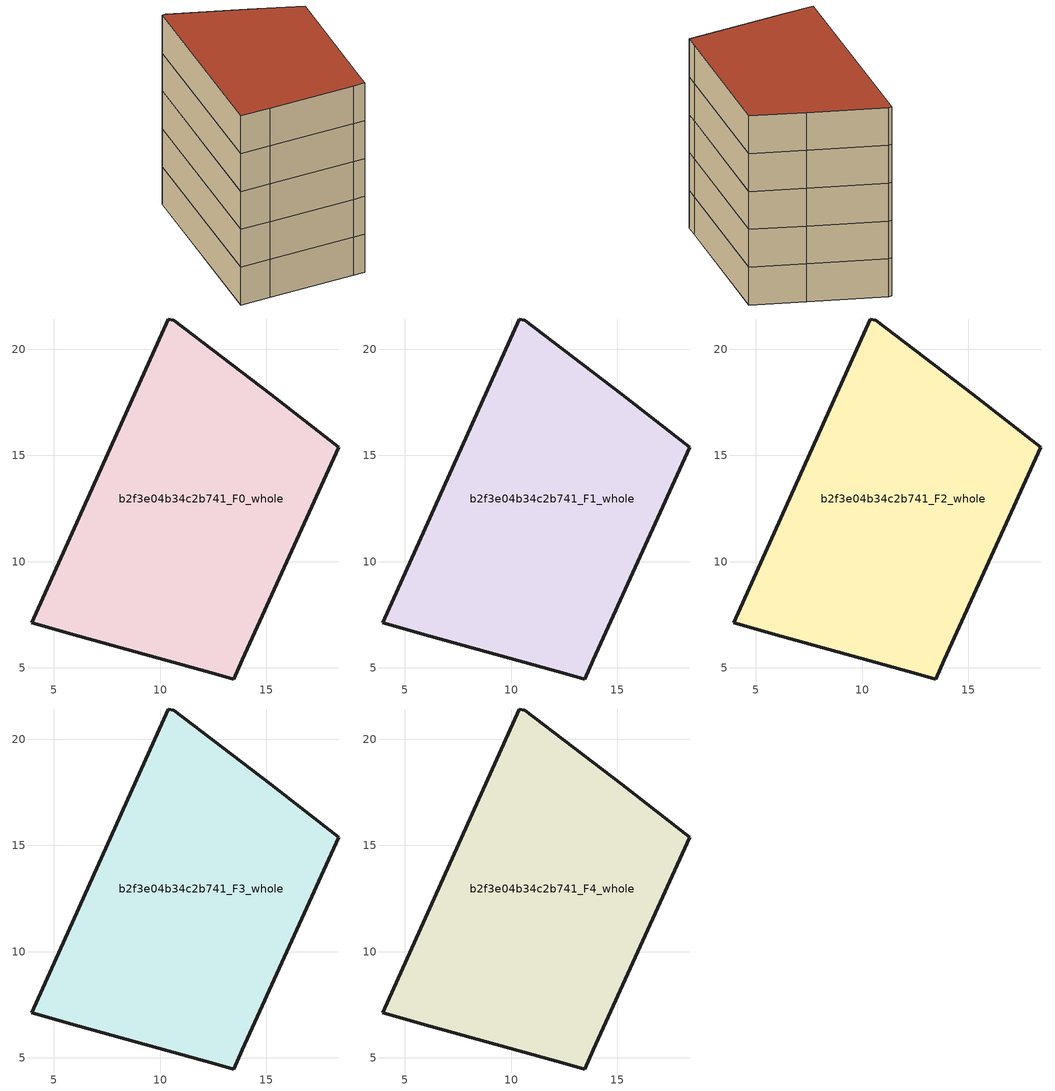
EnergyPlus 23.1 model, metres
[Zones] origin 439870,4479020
b2f3e04b34c2b741_F0_whole
 floor ground (EU_floor_Construction): 15.21,17.88 18.41,15.39 13.88,5.38 13.48,4.47 12.58,4.72 6.2,6.5 3.96,7.13 10.38,21.43 10.64,21.37 z0
 wall outside (EU_wall_Construction): 18.41,15.39 15.21,17.88 10.64,21.37 10.38,21.43 3.96,7.13 6.2,6.5 12.58,4.72 13.48,4.47 13.88,5.38 18.41,15.39 z0:3
b2f3e04b34c2b741_F1_whole
 floor to b2f3e04b34c2b741_F0_whole (EU_floor_Construction): 15.21,17.88 18.41,15.39 13.88,5.38 13.48,4.47 12.58,4.72 6.2,6.5 3.96,7.13 10.38,21.43 10.64,21.37 z3
 wall outside (EU_wall_Construction): 18.41,15.39 15.21,17.88 10.64,21.37 10.38,21.43 3.96,7.13 6.2,6.5 12.58,4.72 13.48,4.47 13.88,5.38 18.41,15.39 z3:6
b2f3e04b34c2b741_F2_whole
 floor to b2f3e04b34c2b741_F1_whole (EU_floor_Construction): 15.21,17.88 18.41,15.39 13.88,5.38 13.48,4.47 12.58,4.72 6.2,6.5 3.96,7.13 10.38,21.43 10.64,21.37 z6
 wall outside (EU_wall_Construction): 18.41,15.39 15.21,17.88 10.64,21.37 10.38,21.43 3.96,7.13 6.2,6.5 12.58,4.72 13.48,4.47 13.88,5.38 18.41,15.39 z6:9
b2f3e04b34c2b741_F3_whole
 floor to b2f3e04b34c2b741_F2_whole (EU_floor_Construction): 15.21,17.88 18.41,15.39 13.88,5.38 13.48,4.47 12.58,4.72 6.2,6.5 3.96,7.13 10.38,21.43 10.64,21.37 z9
 wall outside (EU_wall_Construction): 18.41,15.39 15.21,17.88 10.64,21.37 10.38,21.43 3.96,7.13 6.2,6.5 12.58,4.72 13.48,4.47 13.88,5.38 18.41,15.39 z9:12
b2f3e04b34c2b741_F4_whole
 floor to b2f3e04b34c2b741_F3_whole (EU_floor_Construction): 15.21,17.88 18.41,15.39 13.88,5.38 13.48,4.47 12.58,4.72 6.2,6.5 3.96,7.13 10.38,21.43 10.64,21.37 z12
 wall outside (EU_wall_Construction): 18.41,15.39 15.21,17.88 10.64,21.37 10.38,21.43 3.96,7.13 6.2,6.5 12.58,4.72 13.48,4.47 13.88,5.38 18.41,15.39 z12:15
 roof outside (EU_roof_Construction): 13.88,5.38 18.41,15.39 15.21,17.88 10.64,21.37 10.38,21.43 3.96,7.13 6.2,6.5 12.58,4.72 13.48,4.47 z15
[Building]
EU S2 Campaign: North Axis=0; Terrain=City; Solar Distribution=FullExterior
[Site:Location]
Madrid: Latitude=40.5; Longitude=-3.5; Time Zone=1; Elevation=609
[SizingPeriod:WeatherFileDays]
AnnualSizingPeriod: Begin Month=1; Begin Day of Month=1; End Month=12; End Day of Month=31; Day of Week for Start Day=Monday; Use Weather File Daylight Saving Period=No; Use Weather File Rain and Snow Indicators=No
[MATERIAL]
EU_InternalMass_Material: Roughness=MediumRough; Thickness=0.1; Conductivity=1; Density=1800; Specific Heat=900; Thermal Absorptance=0.9; Solar Absorptance=0.7; Visible Absorptance=0.7
[MATERIAL:NOMASS] Roughness=MediumRough; Thermal Absorptance=0.9; Solar Absorptance=0.7; Visible Absorptance=0.7
Name | Thermal Resistance
EU_wall_NoMass | 0.609216
EU_roof_NoMass | 0.513268
EU_floor_NoMass | 0.568163
[CONSTRUCTION]
EU_wall_Construction: EU_wall_NoMass
EU_roof_Construction: EU_roof_NoMass
EU_floor_Construction: EU_floor_NoMass
EU_InternalMass_Construction: EU_InternalMass_Material
[ZONE] Type=1; Multiplier=1; Ceiling Height=autocalculate; Floor Area=autocalculate; Part of Total Floor Area=Yes
Name | Volume
b2f3e04b34c2b741_F0_whole | 407.868
b2f3e04b34c2b741_F1_whole; b2f3e04b34c2b741_F2_whole; b2f3e04b34c2b741_F3_whole; b2f3e04b34c2b741_F4_whole | 407.867
[INTERNALMASS] Construction=EU_InternalMass_Construction; Surface Area=135.956
Name | Zone or ZoneList
b2f3e04b34c2b741_F0_whole_EU_InternalMass | b2f3e04b34c2b741_F0_whole
b2f3e04b34c2b741_F1_whole_EU_InternalMass | b2f3e04b34c2b741_F1_whole
b2f3e04b34c2b741_F2_whole_EU_InternalMass | b2f3e04b34c2b741_F2_whole
b2f3e04b34c2b741_F3_whole_EU_InternalMass | b2f3e04b34c2b741_F3_whole
b2f3e04b34c2b741_F4_whole_EU_InternalMass | b2f3e04b34c2b741_F4_whole
[OTHEREQUIPMENT] Fuel Type=Electricity; Design Level Calculation Method=Watts/Area; Power per Zone Floor Area=1; Fraction Latent=0; Fraction Radiant=0; Fraction Lost=0; Carbon Dioxide Generation Rate=0; EndUse Subcategory=EU_Step8_InternalGains
Name | Zone or ZoneList or Space or SpaceList | Schedule
EU_Step8_InternalGain_b2f3e04b34c2b741_F0_whole_f000 | b2f3e04b34c2b741_F0_whole | EU_Step8_GainSchedule_b2f3e04b34c2b741_F0_whole_f000
EU_Step8_InternalGain_b2f3e04b34c2b741_F1_whole_f000 | b2f3e04b34c2b741_F1_whole | EU_Step8_GainSchedule_b2f3e04b34c2b741_F1_whole_f000
EU_Step8_InternalGain_b2f3e04b34c2b741_F2_whole_f000 | b2f3e04b34c2b741_F2_whole | EU_Step8_GainSchedule_b2f3e04b34c2b741_F2_whole_f000
EU_Step8_InternalGain_b2f3e04b34c2b741_F3_whole_f000 | b2f3e04b34c2b741_F3_whole | EU_Step8_GainSchedule_b2f3e04b34c2b741_F3_whole_f000
EU_Step8_InternalGain_b2f3e04b34c2b741_F4_whole_f000 | b2f3e04b34c2b741_F4_whole | EU_Step8_GainSchedule_b2f3e04b34c2b741_F4_whole_f000
[ZONEVENTILATION:DESIGNFLOWRATE] Schedule=EU_AlwaysOn; Design Flow Rate Calculation Method=AirChanges/Hour; Air Changes per Hour=0.752966; Ventilation Type=Natural; Fan Pressure Rise=0; Fan Total Efficiency=1; Constant Term Coefficient=1; Temperature Term Coefficient=0; Velocity Term Coefficient=0; Velocity Squared Term Coefficient=0; Minimum Indoor Temperature=-100; Maximum Indoor Temperature=100; Delta Temperature=-100; Minimum Outdoor Temperature=-100; Maximum Outdoor Temperature=100; Maximum Wind Speed=40
Name | Zone or ZoneList or Space or SpaceList
EU_ConstantAir_b2f3e04b34c2b741_F0_whole | b2f3e04b34c2b741_F0_whole
EU_ConstantAir_b2f3e04b34c2b741_F1_whole | b2f3e04b34c2b741_F1_whole
EU_ConstantAir_b2f3e04b34c2b741_F2_whole | b2f3e04b34c2b741_F2_whole
EU_ConstantAir_b2f3e04b34c2b741_F3_whole | b2f3e04b34c2b741_F3_whole
EU_ConstantAir_b2f3e04b34c2b741_F4_whole | b2f3e04b34c2b741_F4_whole
[HVACTEMPLATE:THERMOSTAT] Constant Heating Setpoint=20; Constant Cooling Setpoint=50
EU_HeatOnly_b2f3e04b34c2b741_F0_whole; EU_HeatOnly_b2f3e04b34c2b741_F1_whole; EU_HeatOnly_b2f3e04b34c2b741_F2_whole; EU_HeatOnly_b2f3e04b34c2b741_F3_whole; EU_HeatOnly_b2f3e04b34c2b741_F4_whole
[HVACTEMPLATE:ZONE:IDEALLOADSAIRSYSTEM] System Availability Schedule=EU_AlwaysOn; Maximum Heating Supply Air Temperature=50; Minimum Cooling Supply Air Temperature=13; Maximum Heating Supply Air Humidity Ratio=0.0156; Minimum Cooling Supply Air Humidity Ratio=0.0077; Heating Limit=NoLimit; Cooling Limit=NoLimit; Heating Availability Schedule=EU_AlwaysOn; Cooling Availability Schedule=EU_CoolingOff; Dehumidification Control Type=ConstantSensibleHeatRatio; Cooling Sensible Heat Ratio=0.7; Dehumidification Setpoint=60; Humidification Control Type=None; Humidification Setpoint=30; Outdoor Air Method=None; Outdoor Air Flow Rate per Person=0.00944; Outdoor Air Flow Rate per Zone Floor Area=0; Outdoor Air Flow Rate per Zone=0; Demand Controlled Ventilation Type=None; Outdoor Air Economizer Type=NoEconomizer; Heat Recovery Type=None; Sensible Heat Recovery Effectiveness=0.7; Latent Heat Recovery Effectiveness=0.65
Name | Template Thermostat
b2f3e04b34c2b741_F0_whole | EU_HeatOnly_b2f3e04b34c2b741_F0_whole
b2f3e04b34c2b741_F1_whole | EU_HeatOnly_b2f3e04b34c2b741_F1_whole
b2f3e04b34c2b741_F2_whole | EU_HeatOnly_b2f3e04b34c2b741_F2_whole
b2f3e04b34c2b741_F3_whole | EU_HeatOnly_b2f3e04b34c2b741_F3_whole
b2f3e04b34c2b741_F4_whole | EU_HeatOnly_b2f3e04b34c2b741_F4_whole
[SIZING:ZONE] Zone Cooling Design Supply Air Temperature Input Method=SupplyAirTemperature; Zone Cooling Design Supply Air Temperature=13; Zone Heating Design Supply Air Temperature Input Method=SupplyAirTemperature; Zone Heating Design Supply Air Temperature=50; Zone Cooling Design Supply Air Humidity Ratio=0.008; Zone Heating Design Supply Air Humidity Ratio=0.008; Cooling Design Air Flow Method=DesignDay; Cooling Design Air Flow Rate=0; Cooling Minimum Air Flow per Zone Floor Area=0.000762; Cooling Minimum Air Flow=0; Cooling Minimum Air Flow Fraction=0.2; Heating Design Air Flow Method=DesignDay; Heating Design Air Flow Rate=0; Heating Maximum Air Flow per Zone Floor Area=0.002032; Heating Maximum Air Flow=0.141576; Heating Maximum Air Flow Fraction=0.3; Account for Dedicated Outdoor Air System=No; Dedicated Outdoor Air System Control Strategy=NeutralSupplyAir; Dedicated Outdoor Air Low Setpoint Temperature for Design=autosize; Dedicated Outdoor Air High Setpoint Temperature for Design=autosize; Zone Load Sizing Method=Sensible Load Only No Latent Load; Zone Latent Cooling Design Supply Air Humidity Ratio Input Method=HumidityRatioDifference; Zone Cooling Design Supply Air Humidity Ratio Difference=0.005; Zone Latent Heating Design Supply Air Humidity Ratio Input Method=HumidityRatioDifference; Zone Humidification Design Supply Air Humidity Ratio Difference=0.005
b2f3e04b34c2b741_F0_whole; b2f3e04b34c2b741_F1_whole; b2f3e04b34c2b741_F2_whole; b2f3e04b34c2b741_F3_whole; b2f3e04b34c2b741_F4_whole
[SCHEDULE:CONSTANT]
Name | Hourly Value
EU_AlwaysOn | 1
EU_CoolingOff | 0
[SCHEDULE:FILE] Column Number=1; Rows to Skip at Top=0; Number of Hours of Data=8760; Column Separator=Comma; Interpolate to Timestep=No; Minutes per Item=60; Adjust Schedule for Daylight Savings=Yes
Name | File
EU_Step8_GainSchedule_b2f3e04b34c2b741_F0_whole_f000 | C:\Users\o_iseri\Desktop\OpenUBEM\openubem\outputs\eu_evidence\EU-11\ES-MAD-BERRUGUETE\idfs\b2f3e04b34c2b741\b2f3e04b34c2b741_F0_whole_f000_gain.csv
EU_Step8_GainSchedule_b2f3e04b34c2b741_F1_whole_f000 | C:\Users\o_iseri\Desktop\OpenUBEM\openubem\outputs\eu_evidence\EU-11\ES-MAD-BERRUGUETE\idfs\b2f3e04b34c2b741\b2f3e04b34c2b741_F1_whole_f000_gain.csv
EU_Step8_GainSchedule_b2f3e04b34c2b741_F2_whole_f000 | C:\Users\o_iseri\Desktop\OpenUBEM\openubem\outputs\eu_evidence\EU-11\ES-MAD-BERRUGUETE\idfs\b2f3e04b34c2b741\b2f3e04b34c2b741_F2_whole_f000_gain.csv
EU_Step8_GainSchedule_b2f3e04b34c2b741_F3_whole_f000 | C:\Users\o_iseri\Desktop\OpenUBEM\openubem\outputs\eu_evidence\EU-11\ES-MAD-BERRUGUETE\idfs\b2f3e04b34c2b741\b2f3e04b34c2b741_F3_whole_f000_gain.csv
EU_Step8_GainSchedule_b2f3e04b34c2b741_F4_whole_f000 | C:\Users\o_iseri\Desktop\OpenUBEM\openubem\outputs\eu_evidence\EU-11\ES-MAD-BERRUGUETE\idfs\b2f3e04b34c2b741\b2f3e04b34c2b741_F4_whole_f000_gain.csv
